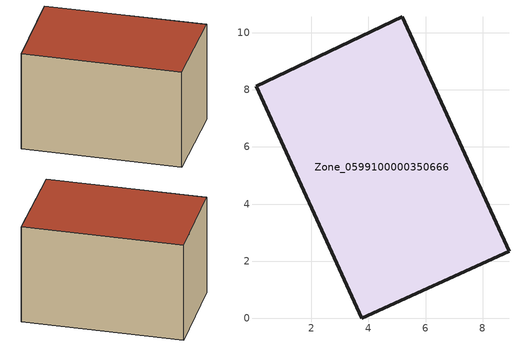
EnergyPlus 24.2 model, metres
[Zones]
Zone_0599100000350666
 floor ground (C_G): 5.18,10.56 8.92,2.35 3.76,0 0.06,8.13 z0
 wall outside (C_F): 5.18,10.56 0.06,8.13 3.76,0 8.92,2.35 5.18,10.56 z0:5.79
 roof outside (C_R): 8.92,2.35 5.18,10.56 0.06,8.13 3.76,0 z5.79
[BUILDING]
Pand.0599100000350666: North Axis=0; Terrain=City; Loads Convergence Tolerance Value=0.04; Temperature Convergence Tolerance Value=0.4; Solar Distribution=FullExterior; Maximum Number of Warmup Days=25; Minimum Number of Warmup Days=1
[Site:Location]
Rotterdam.The.Hague.AP_ZH_NLD Design_Conditions: Latitude=51.96; Longitude=4.45; Time Zone=1; Elevation=-4.5
[SITE:GROUNDTEMPERATURE:BUILDINGSURFACE]
18, 18, 18, 18, 18, 18, 18, 18, 18, 18, 18, 18
[MATERIAL] Thermal Absorptance=0.9; Solar Absorptance=0.7; Visible Absorptance=0.7
Name | Roughness | Thickness | Conductivity | Density | Specific Heat
G.TC.1992-2005 | MediumSmooth | 0.15 | 0.06 | 540 | 1210
F.TC.1992-2005 | Rough | 0.3 | 0.12 | 1920 | 840
R.TC.1992-2005 | MediumRough | 0.2 | 0.08 | 1500 | 1000
[CONSTRUCTION]
C_G: G.TC.1992-2005
C_F: F.TC.1992-2005
C_R: R.TC.1992-2005
[ZONE]
Zone_0599100000350666: Type=1; Multiplier=1; Ceiling Height=Autocalculate; Volume=Autocalculate; Floor Area=autocalculate; Part of Total Floor Area=Yes
[ZONEINFILTRATION:DESIGNFLOWRATE]
Infil_Zone_0599100000350666: Zone or ZoneList or Space or SpaceList=Zone_0599100000350666; Schedule=AlwaysOn; Design Flow Rate Calculation Method=Flow/Area; Flow Rate per Floor Area=0.0015; Constant Term Coefficient=1; Temperature Term Coefficient=0; Velocity Term Coefficient=0; Velocity Squared Term Coefficient=0
[HVACTEMPLATE:ZONE:IDEALLOADSAIRSYSTEM]
Zone_0599100000350666: Maximum Heating Supply Air Temperature=50; Minimum Cooling Supply Air Temperature=13; Maximum Heating Supply Air Humidity Ratio=0.0156; Minimum Cooling Supply Air Humidity Ratio=0.0077; Heating Limit=NoLimit; Cooling Limit=NoLimit; Dehumidification Control Type=ConstantSensibleHeatRatio; Cooling Sensible Heat Ratio=0.7; Dehumidification Setpoint=60; Humidification Control Type=None; Humidification Setpoint=30; Outdoor Air Method=None; Outdoor Air Flow Rate per Person=0.00944; Outdoor Air Flow Rate per Zone Floor Area=0; Outdoor Air Flow Rate per Zone=0; Demand Controlled Ventilation Type=None; Outdoor Air Economizer Type=NoEconomizer; Heat Recovery Type=None; Sensible Heat Recovery Effectiveness=0.7; Latent Heat Recovery Effectiveness=0.65
[ZONECONTROL:THERMOSTAT]
ThermostatControl_Zone_0599100000350666: Zone or ZoneList=Zone_0599100000350666; Control Type Schedule=DualSetpointControlType; Control 1=Thermostat_Zone_0599100000350666; Temperature Difference Between Cutout And Setpoint=0
[THERMOSTATSETPOINT:DUALSETPOINT]
Thermostat_Zone_0599100000350666: Heating Setpoint Temperature Schedule=HeatingSetpoint_Zone_0599100000350666; Cooling Setpoint Temperature Schedule=CoolingSetpoint_Zone_0599100000350666
[SCHEDULE:COMPACT]
HeatingSetpoint_Zone_0599100000350666: Through: 12/31, For: AllDays, Until: 24:00, 21
CoolingSetpoint_Zone_0599100000350666: Through: 12/31, For: AllDays, Until: 24:00, 24
DualSetpointControlType: Through: 12/31, For: AllDays, Until: 24:00, 4
AlwaysOn: Through: 12/31, For: AllDays, Until: 24:00, 1
